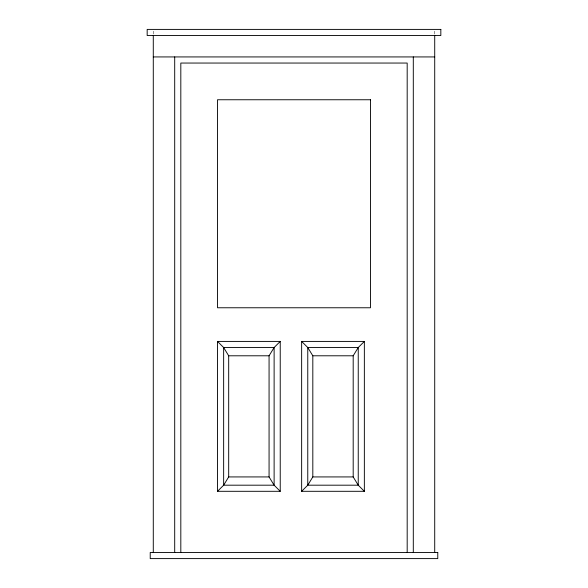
<?xml version="1.0" encoding="UTF-8"?>
<svg xmlns="http://www.w3.org/2000/svg" width="588" height="588" viewBox="0 0 588 588"><rect width="100%" height="100%" fill="white"/><g stroke="black" fill="none" stroke-linecap="round" stroke-linejoin="round"><path stroke-width="0.44" stroke-dasharray="2.94 2.21" d="M434.716 31.149L434.716 34.641M153.284 31.149L153.284 34.641"/><path stroke-width="0.88" d="M280.233 491.303L274.118 485.188L269.069 476.927L269.069 355.791L274.118 347.53L280.233 341.415L217.523 341.415L217.523 491.303L280.233 491.303L280.233 341.415M217.523 341.415L223.646 347.53L228.688 355.791L228.688 476.927L223.646 485.188L217.523 491.303M364.354 491.303L358.239 485.188L353.19 476.927L353.19 355.791L358.239 347.53L364.354 341.415L301.644 341.415L301.644 491.303L364.354 491.303L364.354 341.415M301.644 341.415L307.767 347.53L312.816 355.791L312.816 476.927L307.767 485.188L301.644 491.303M153.284 56.933L434.716 56.933M228.688 355.791L269.069 355.791M312.816 355.791L353.19 355.791M228.688 476.927L269.069 476.927M312.816 476.927L353.19 476.927M434.716 35.515L434.716 552.485M413.298 56.933L413.298 552.485M407.183 552.485L407.183 63.048L180.817 63.048L180.817 552.485M174.702 56.933L174.702 552.485M153.284 35.515L153.284 552.485M440.831 29.4L147.169 29.4L147.169 35.515L440.831 35.515L440.831 29.4M370.477 99.754L217.523 99.754L217.523 307.767L370.477 307.767L370.477 99.754M274.118 347.53L223.646 347.53L223.646 485.188L274.118 485.188L274.118 347.53M358.239 347.53L307.767 347.53L307.767 485.188L358.239 485.188L358.239 347.53M437.773 552.485L150.227 552.485L150.227 558.6L437.773 558.6L437.773 552.485"/></g></svg>
